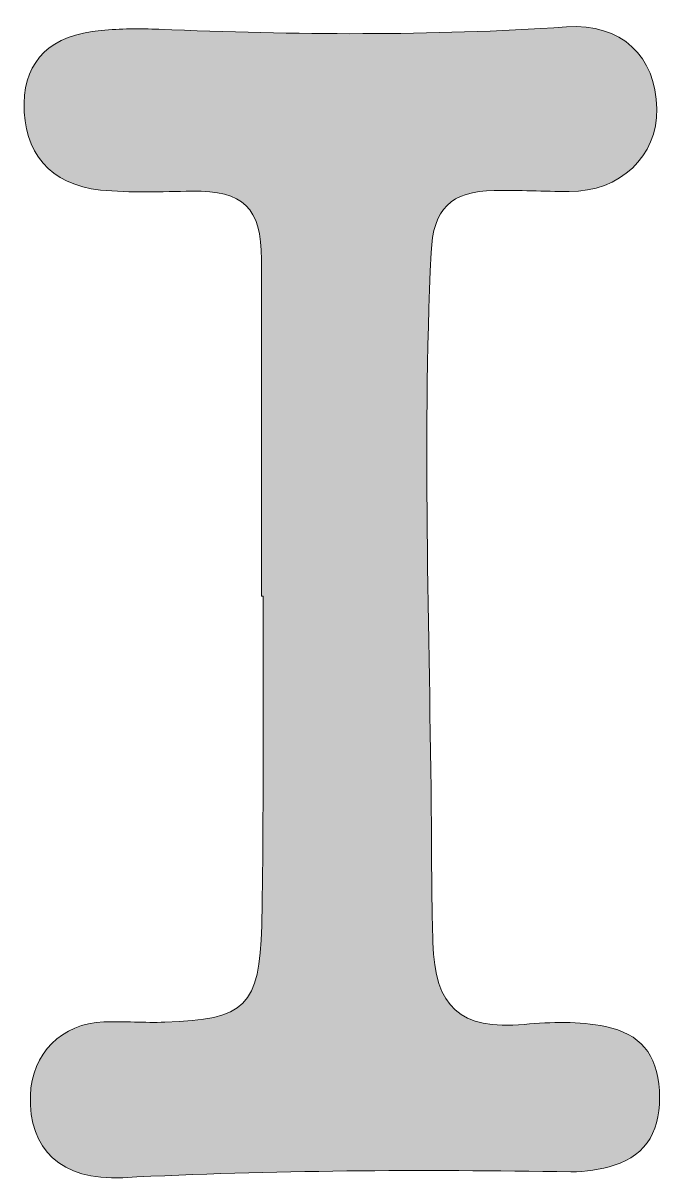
# Model space of a CAD drawing. Extents: x 594 to 1405, y -1460 to -540.
# Drawn here: x 601 to 846.3, y -1037.8 to -593.1 of the extents above; entities that cross this region are included whole.
import ezdxf

# ---------------------------------------------------------------- set-up
doc = ezdxf.new("R2010")
doc.units = 0
doc.header["$MEASUREMENT"] = 0
doc.layers.add('katman 1', color=7, linetype='Continuous')

# ---------------------------------------------------------------- blocks, each defined once
blk = doc.blocks.new('block 3')
at = {"layer": 'katman 1', "true_color": 0x040404}
h = blk.add_hatch(color=18, dxfattribs=at)
h.dxf.hatch_style = 2
edge = h.paths.add_edge_path()
edge.add_spline(control_points=[(692.56, -813.22), (692.56, -770.14), (692.62, -727.06), (692.53, -683.98), (692.49, -663.94), (685.56, -657.38), (665.83, -657.67), (654.1, -657.84), (642.27, -658.42), (630.65, -657.23), (611.38, -655.26), (600.96, -642.71), (601.34, -623.85), (601.69, -607.3), (611.64, -597.7), (630.99, -595.92), (638.33, -595.24), (645.78, -595.19), (653.15, -595.5), (705.34, -597.68), (757.5, -598.12), (809.68, -594.58), (830.72, -593.15), (844.12, -605.84), (844.42, -626.02), (844.69, -644.33), (830.39, -657.88), (810.67, -657.83), (801.1, -657.81), (791.53, -657.22), (781.96, -657.43), (765.14, -657.79), (758.49, -664.4), (757.69, -681.27), (754.13, -756.97), (757.45, -832.67), (757.83, -908.37), (757.89, -920.99), (758.01, -933.61), (758.37, -946.22), (759.07, -971.16), (768.85, -979.94), (793.5, -977.7), (803.95, -976.75), (814.35, -976.39), (824.68, -978.56), (838.13, -981.38), (844.47, -988.96), (845.39, -1003.15), (846.34, -1017.83), (840.64, -1027.78), (828.05, -1031.79), (822.76, -1033.48), (816.96, -1034.41), (811.41, -1034.32), (753.98, -1033.38), (696.6, -1033.65), (639.21, -1036.57), (615.3, -1037.79), (603.08, -1025.63), (603.75, -1005), (604.27, -988.91), (615.8, -977.23), (631.96, -976.75), (639.78, -976.52), (647.62, -977.1), (655.44, -976.86), (686.36, -975.93), (691.88, -970.46), (692.6, -939.85), (692.98, -923.76), (693.08, -907.65), (693.13, -891.55), (693.21, -865.44), (693.15, -839.33), (693.15, -813.22), (692.96, -813.22), (692.76, -813.22), (692.56, -813.22)], knot_values=[0, 0, 0, 0, 1, 1, 1, 2, 2, 2, 3, 3, 3, 4, 4, 4, 5, 5, 5, 6, 6, 6, 7, 7, 7, 8, 8, 8, 9, 9, 9, 10, 10, 10, 11, 11, 11, 12, 12, 12, 13, 13, 13, 14, 14, 14, 15, 15, 15, 16, 16, 16, 17, 17, 17, 18, 18, 18, 19, 19, 19, 20, 20, 20, 21, 21, 21, 22, 22, 22, 23, 23, 23, 24, 24, 24, 25, 25, 25, 26, 26, 26, 26], degree=3, periodic=1)
at = {"layer": 'katman 1', "lineweight": 0}
blk.add_open_spline([(692.56, -813.22), (692.56, -770.14), (692.62, -727.06), (692.53, -683.98), (692.49, -663.94), (685.56, -657.38), (665.83, -657.67), (654.1, -657.84), (642.27, -658.42), (630.65, -657.23), (611.38, -655.26), (600.96, -642.71), (601.34, -623.85), (601.69, -607.3), (611.64, -597.7), (630.99, -595.92), (638.33, -595.24), (645.78, -595.19), (653.15, -595.5), (705.34, -597.68), (757.5, -598.12), (809.68, -594.58), (830.72, -593.15), (844.12, -605.84), (844.42, -626.02), (844.69, -644.33), (830.39, -657.88), (810.67, -657.83), (801.1, -657.81), (791.53, -657.22), (781.96, -657.43), (765.14, -657.79), (758.49, -664.4), (757.69, -681.27), (754.13, -756.97), (757.45, -832.67), (757.83, -908.37), (757.89, -920.99), (758.01, -933.61), (758.37, -946.22), (759.07, -971.16), (768.85, -979.94), (793.5, -977.7), (803.95, -976.75), (814.35, -976.39), (824.68, -978.56), (838.13, -981.38), (844.47, -988.96), (845.39, -1003.15), (846.34, -1017.83), (840.64, -1027.78), (828.05, -1031.79), (822.76, -1033.48), (816.96, -1034.41), (811.41, -1034.32), (753.98, -1033.38), (696.6, -1033.65), (639.21, -1036.57), (615.3, -1037.79), (603.08, -1025.63), (603.75, -1005), (604.27, -988.91), (615.8, -977.23), (631.96, -976.75), (639.78, -976.52), (647.62, -977.1), (655.44, -976.86), (686.36, -975.93), (691.88, -970.46), (692.6, -939.85), (692.98, -923.76), (693.08, -907.65), (693.13, -891.55), (693.21, -865.44), (693.15, -839.33), (693.15, -813.22), (692.96, -813.22), (692.76, -813.22), (692.56, -813.22)], degree=3, knots=[0, 0, 0, 0, 1, 1, 1, 2, 2, 2, 3, 3, 3, 4, 4, 4, 5, 5, 5, 6, 6, 6, 7, 7, 7, 8, 8, 8, 9, 9, 9, 10, 10, 10, 11, 11, 11, 12, 12, 12, 13, 13, 13, 14, 14, 14, 15, 15, 15, 16, 16, 16, 17, 17, 17, 18, 18, 18, 19, 19, 19, 20, 20, 20, 21, 21, 21, 22, 22, 22, 23, 23, 23, 24, 24, 24, 25, 25, 25, 26, 26, 26, 26], dxfattribs=at)
blk = doc.blocks.new('block 2')
at = {"layer": 'katman 1'}
blk.add_blockref('block 3', (0, 0), dxfattribs=at)

msp = doc.modelspace()

# ---------------------------------------------------------------- block references
at = {"layer": 'katman 1'}
msp.add_blockref('block 2', (0, 0), dxfattribs=at)

doc.saveas('drawing.dxf')
